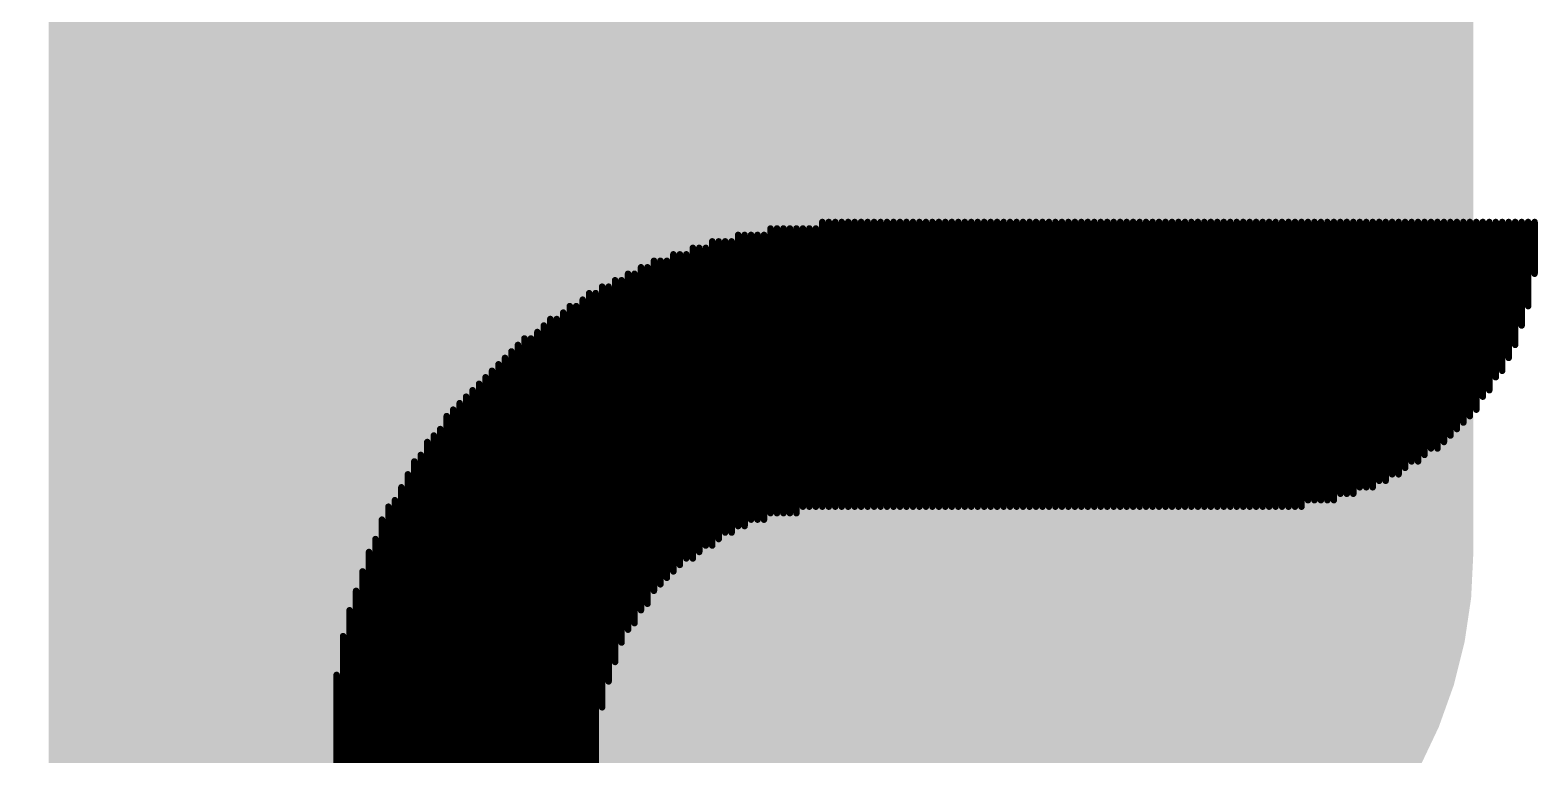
# Model space of a CAD drawing. Header units: inches. Extents: x -0.01 to 1.53, y 0 to 1.97.
# Drawn here: x 0.9918 to 1.05, y 0.7822 to 0.8102 of the extents above; entities that cross this region are included whole.
import ezdxf

# ---------------------------------------------------------------- set-up
doc = ezdxf.new("R2010")
doc.units = ezdxf.units.IN
doc.header["$MEASUREMENT"] = 0
for name, color, linetype in [('Bottom Layer', 5, 'Continuous'), ('Top Layer', 1, 'Continuous'), ('Top Overlay', 2, 'Continuous')]:
    doc.layers.add(name, color=color, linetype=linetype)

# ---------------------------------------------------------------- blocks, each defined once
blk = doc.blocks.new('________634')
at = {"layer": 'Top Overlay'}
for points in [[(0.603061, 0.098384, 0.00025, 0.00025, 0), (0.608311, 0.098384, 0.00025, 0.00025, 0)], [(0.600311, 0.097884, 0.00025, 0.00025, 0), (0.610811, 0.097884, 0.00025, 0.00025, 0)], [(0.601561, 0.098134, 0.00025, 0.00025, 0), (0.609811, 0.098134, 0.00025, 0.00025, 0)], [(0.598061, 0.097134, 0.00025, 0.00025, 0), (0.613061, 0.097134, 0.00025, 0.00025, 0)], [(0.598811, 0.097384, 0.00025, 0.00025, 0), (0.612311, 0.097384, 0.00025, 0.00025, 0)], [(0.599561, 0.097634, 0.00025, 0.00025, 0), (0.611561, 0.097634, 0.00025, 0.00025, 0)], [(0.597061, 0.096634, 0.00025, 0.00025, 0), (0.614311, 0.096634, 0.00025, 0.00025, 0)], [(0.597561, 0.096884, 0.00025, 0.00025, 0), (0.613561, 0.096884, 0.00025, 0.00025, 0)], [(0.596061, 0.096134, 0.00025, 0.00025, 0), (0.615061, 0.096134, 0.00025, 0.00025, 0)], [(0.596561, 0.096384, 0.00025, 0.00025, 0), (0.614811, 0.096384, 0.00025, 0.00025, 0)], [(0.594811, 0.095384, 0.00025, 0.00025, 0), (0.616561, 0.095384, 0.00025, 0.00025, 0)], [(0.595061, 0.095634, 0.00025, 0.00025, 0), (0.616061, 0.095634, 0.00025, 0.00025, 0)], [(0.595561, 0.095884, 0.00025, 0.00025, 0), (0.615561, 0.095884, 0.00025, 0.00025, 0)], [(0.594061, 0.094884, 0.00025, 0.00025, 0), (0.617311, 0.094884, 0.00025, 0.00025, 0)], [(0.594311, 0.095134, 0.00025, 0.00025, 0), (0.616811, 0.095134, 0.00025, 0.00025, 0)], [(0.593311, 0.094384, 0.00025, 0.00025, 0), (0.617811, 0.094384, 0.00025, 0.00025, 0)], [(0.593561, 0.094634, 0.00025, 0.00025, 0), (0.617561, 0.094634, 0.00025, 0.00025, 0)], [(0.592311, 0.093634, 0.00025, 0.00025, 0), (0.618811, 0.093634, 0.00025, 0.00025, 0)], [(0.592811, 0.093884, 0.00025, 0.00025, 0), (0.618561, 0.093884, 0.00025, 0.00025, 0)], [(0.593061, 0.094134, 0.00025, 0.00025, 0), (0.618311, 0.094134, 0.00025, 0.00025, 0)], [(0.591811, 0.093134, 0.00025, 0.00025, 0), (0.619311, 0.093134, 0.00025, 0.00025, 0)], [(0.592061, 0.093384, 0.00025, 0.00025, 0), (0.619061, 0.093384, 0.00025, 0.00025, 0)], [(0.591311, 0.092634, 0.00025, 0.00025, 0), (0.619811, 0.092634, 0.00025, 0.00025, 0)], [(0.591561, 0.092884, 0.00025, 0.00025, 0), (0.619561, 0.092884, 0.00025, 0.00025, 0)], [(0.561311, 0.091884, 0.00025, 0.00025, 0), (0.620561, 0.091884, 0.00025, 0.00025, 0)], [(0.561561, 0.092134, 0.00025, 0.00025, 0), (0.620311, 0.092134, 0.00025, 0.00025, 0)], [(0.591061, 0.092384, 0.00025, 0.00025, 0), (0.620061, 0.092384, 0.00025, 0.00025, 0)], [(0.560811, 0.091384, 0.00025, 0.00025, 0), (0.621061, 0.091384, 0.00025, 0.00025, 0)], [(0.561061, 0.091634, 0.00025, 0.00025, 0), (0.620811, 0.091634, 0.00025, 0.00025, 0)], [(0.560311, 0.090884, 0.00025, 0.00025, 0), (0.621311, 0.090884, 0.00025, 0.00025, 0)], [(0.560561, 0.091134, 0.00025, 0.00025, 0), (0.621311, 0.091134, 0.00025, 0.00025, 0)], [(0.559811, 0.090134, 0.00025, 0.00025, 0), (0.622061, 0.090134, 0.00025, 0.00025, 0)], [(0.560061, 0.090384, 0.00025, 0.00025, 0), (0.621811, 0.090384, 0.00025, 0.00025, 0)], [(0.560311, 0.090634, 0.00025, 0.00025, 0), (0.621561, 0.090634, 0.00025, 0.00025, 0)], [(0.559561, 0.089884, 0.00025, 0.00025, 0), (0.622061, 0.089884, 0.00025, 0.00025, 0)], [(0.559561, 0.089634, 0.00025, 0.00025, 0), (0.622311, 0.089634, 0.00025, 0.00025, 0)], [(0.559061, 0.089134, 0.00025, 0.00025, 0), (0.622561, 0.089134, 0.00025, 0.00025, 0)], [(0.559311, 0.089384, 0.00025, 0.00025, 0), (0.622561, 0.089384, 0.00025, 0.00025, 0)], [(0.558811, 0.088634, 0.00025, 0.00025, 0), (0.623061, 0.088634, 0.00025, 0.00025, 0)], [(0.558811, 0.088384, 0.00025, 0.00025, 0), (0.623061, 0.088384, 0.00025, 0.00025, 0)], [(0.559061, 0.088884, 0.00025, 0.00025, 0), (0.622811, 0.088884, 0.00025, 0.00025, 0)], [(0.607061, 0.088134, 0.00025, 0.00025, 0), (0.623311, 0.088134, 0.00025, 0.00025, 0)], [(0.608061, 0.087884, 0.00025, 0.00025, 0), (0.623311, 0.087884, 0.00025, 0.00025, 0)], [(0.608811, 0.087634, 0.00025, 0.00025, 0), (0.623561, 0.087634, 0.00025, 0.00025, 0)], [(0.609561, 0.087384, 0.00025, 0.00025, 0), (0.623561, 0.087384, 0.00025, 0.00025, 0)], [(0.610061, 0.087134, 0.00025, 0.00025, 0), (0.623811, 0.087134, 0.00025, 0.00025, 0)], [(0.610311, 0.086884, 0.00025, 0.00025, 0), (0.623811, 0.086884, 0.00025, 0.00025, 0)], [(0.610811, 0.086634, 0.00025, 0.00025, 0), (0.624061, 0.086634, 0.00025, 0.00025, 0)], [(0.611061, 0.086384, 0.00025, 0.00025, 0), (0.624061, 0.086384, 0.00025, 0.00025, 0)], [(0.611561, 0.086134, 0.00025, 0.00025, 0), (0.624311, 0.086134, 0.00025, 0.00025, 0)], [(0.611811, 0.085884, 0.00025, 0.00025, 0), (0.624311, 0.085884, 0.00025, 0.00025, 0)], [(0.612061, 0.085634, 0.00025, 0.00025, 0), (0.624311, 0.085634, 0.00025, 0.00025, 0)], [(0.612311, 0.085384, 0.00025, 0.00025, 0), (0.624561, 0.085384, 0.00025, 0.00025, 0)], [(0.612561, 0.085134, 0.00025, 0.00025, 0), (0.624561, 0.085134, 0.00025, 0.00025, 0)], [(0.612811, 0.084884, 0.00025, 0.00025, 0), (0.624561, 0.084884, 0.00025, 0.00025, 0)], [(0.612811, 0.084634, 0.00025, 0.00025, 0), (0.624811, 0.084634, 0.00025, 0.00025, 0)], [(0.613061, 0.084384, 0.00025, 0.00025, 0), (0.624811, 0.084384, 0.00025, 0.00025, 0)], [(0.613311, 0.084134, 0.00025, 0.00025, 0), (0.624811, 0.084134, 0.00025, 0.00025, 0)], [(0.613311, 0.083884, 0.00025, 0.00025, 0), (0.625061, 0.083884, 0.00025, 0.00025, 0)], [(0.613561, 0.083634, 0.00025, 0.00025, 0), (0.625061, 0.083634, 0.00025, 0.00025, 0)], [(0.613811, 0.083384, 0.00025, 0.00025, 0), (0.625061, 0.083384, 0.00025, 0.00025, 0)], [(0.613811, 0.083134, 0.00025, 0.00025, 0), (0.625061, 0.083134, 0.00025, 0.00025, 0)], [(0.614061, 0.082884, 0.00025, 0.00025, 0), (0.625311, 0.082884, 0.00025, 0.00025, 0)], [(0.614061, 0.082634, 0.00025, 0.00025, 0), (0.625311, 0.082634, 0.00025, 0.00025, 0)], [(0.614311, 0.082384, 0.00025, 0.00025, 0), (0.625311, 0.082384, 0.00025, 0.00025, 0)], [(0.614311, 0.082134, 0.00025, 0.00025, 0), (0.625311, 0.082134, 0.00025, 0.00025, 0)], [(0.614311, 0.081884, 0.00025, 0.00025, 0), (0.625311, 0.081884, 0.00025, 0.00025, 0)], [(0.614561, 0.081634, 0.00025, 0.00025, 0), (0.625561, 0.081634, 0.00025, 0.00025, 0)], [(0.614561, 0.081384, 0.00025, 0.00025, 0), (0.625561, 0.081384, 0.00025, 0.00025, 0)], [(0.614561, 0.081134, 0.00025, 0.00025, 0), (0.625561, 0.081134, 0.00025, 0.00025, 0)], [(0.614561, 0.080884, 0.00025, 0.00025, 0), (0.625561, 0.080884, 0.00025, 0.00025, 0)], [(0.614561, 0.080634, 0.00025, 0.00025, 0), (0.625561, 0.080634, 0.00025, 0.00025, 0)], [(0.614811, 0.080384, 0.00025, 0.00025, 0), (0.625561, 0.080384, 0.00025, 0.00025, 0)], [(0.614811, 0.080134, 0.00025, 0.00025, 0), (0.625561, 0.080134, 0.00025, 0.00025, 0)], [(0.614811, 0.079884, 0.00025, 0.00025, 0), (0.625561, 0.079884, 0.00025, 0.00025, 0)], [(0.614811, 0.079634, 0.00025, 0.00025, 0), (0.625811, 0.079634, 0.00025, 0.00025, 0)], [(0.614811, 0.079384, 0.00025, 0.00025, 0), (0.625811, 0.079384, 0.00025, 0.00025, 0)], [(0.614811, 0.079134, 0.00025, 0.00025, 0), (0.625811, 0.079134, 0.00025, 0.00025, 0)], [(0.614811, 0.078884, 0.00025, 0.00025, 0), (0.625811, 0.078884, 0.00025, 0.00025, 0)], [(0.614811, 0.078634, 0.00025, 0.00025, 0), (0.625811, 0.078634, 0.00025, 0.00025, 0)], [(0.614811, 0.078384, 0.00025, 0.00025, 0), (0.625811, 0.078384, 0.00025, 0.00025, 0)], [(0.614811, 0.078134, 0.00025, 0.00025, 0), (0.625811, 0.078134, 0.00025, 0.00025, 0)], [(0.614811, 0.077884, 0.00025, 0.00025, 0), (0.625811, 0.077884, 0.00025, 0.00025, 0)], [(0.614811, 0.077634, 0.00025, 0.00025, 0), (0.625811, 0.077634, 0.00025, 0.00025, 0)], [(0.614811, 0.077384, 0.00025, 0.00025, 0), (0.625811, 0.077384, 0.00025, 0.00025, 0)], [(0.614811, 0.077134, 0.00025, 0.00025, 0), (0.625811, 0.077134, 0.00025, 0.00025, 0)], [(0.614811, 0.076884, 0.00025, 0.00025, 0), (0.625811, 0.076884, 0.00025, 0.00025, 0)], [(0.614811, 0.076634, 0.00025, 0.00025, 0), (0.625811, 0.076634, 0.00025, 0.00025, 0)], [(0.614811, 0.076384, 0.00025, 0.00025, 0), (0.625811, 0.076384, 0.00025, 0.00025, 0)], [(0.614811, 0.076134, 0.00025, 0.00025, 0), (0.625811, 0.076134, 0.00025, 0.00025, 0)], [(0.614811, 0.075884, 0.00025, 0.00025, 0), (0.625811, 0.075884, 0.00025, 0.00025, 0)], [(0.614811, 0.075634, 0.00025, 0.00025, 0), (0.625811, 0.075634, 0.00025, 0.00025, 0)], [(0.614811, 0.075384, 0.00025, 0.00025, 0), (0.625811, 0.075384, 0.00025, 0.00025, 0)], [(0.614811, 0.075134, 0.00025, 0.00025, 0), (0.625811, 0.075134, 0.00025, 0.00025, 0)], [(0.614811, 0.074884, 0.00025, 0.00025, 0), (0.625811, 0.074884, 0.00025, 0.00025, 0)], [(0.614811, 0.074634, 0.00025, 0.00025, 0), (0.625811, 0.074634, 0.00025, 0.00025, 0)], [(0.614811, 0.074384, 0.00025, 0.00025, 0), (0.625811, 0.074384, 0.00025, 0.00025, 0)], [(0.614811, 0.074134, 0.00025, 0.00025, 0), (0.625811, 0.074134, 0.00025, 0.00025, 0)], [(0.614811, 0.073884, 0.00025, 0.00025, 0), (0.625811, 0.073884, 0.00025, 0.00025, 0)], [(0.614811, 0.073634, 0.00025, 0.00025, 0), (0.625811, 0.073634, 0.00025, 0.00025, 0)], [(0.614811, 0.073384, 0.00025, 0.00025, 0), (0.625811, 0.073384, 0.00025, 0.00025, 0)], [(0.614811, 0.073134, 0.00025, 0.00025, 0), (0.625811, 0.073134, 0.00025, 0.00025, 0)], [(0.614811, 0.072884, 0.00025, 0.00025, 0), (0.625811, 0.072884, 0.00025, 0.00025, 0)], [(0.614811, 0.072634, 0.00025, 0.00025, 0), (0.625811, 0.072634, 0.00025, 0.00025, 0)], [(0.614811, 0.072384, 0.00025, 0.00025, 0), (0.625811, 0.072384, 0.00025, 0.00025, 0)], [(0.614811, 0.072134, 0.00025, 0.00025, 0), (0.625811, 0.072134, 0.00025, 0.00025, 0)], [(0.614811, 0.071884, 0.00025, 0.00025, 0), (0.625811, 0.071884, 0.00025, 0.00025, 0)], [(0.614811, 0.071634, 0.00025, 0.00025, 0), (0.625811, 0.071634, 0.00025, 0.00025, 0)], [(0.614811, 0.071384, 0.00025, 0.00025, 0), (0.625811, 0.071384, 0.00025, 0.00025, 0)], [(0.614811, 0.071134, 0.00025, 0.00025, 0), (0.625811, 0.071134, 0.00025, 0.00025, 0)], [(0.614811, 0.070884, 0.00025, 0.00025, 0), (0.625811, 0.070884, 0.00025, 0.00025, 0)], [(0.614811, 0.070634, 0.00025, 0.00025, 0), (0.625811, 0.070634, 0.00025, 0.00025, 0)], [(0.614811, 0.070384, 0.00025, 0.00025, 0), (0.625811, 0.070384, 0.00025, 0.00025, 0)], [(0.614811, 0.070134, 0.00025, 0.00025, 0), (0.625811, 0.070134, 0.00025, 0.00025, 0)], [(0.614811, 0.069884, 0.00025, 0.00025, 0), (0.625811, 0.069884, 0.00025, 0.00025, 0)], [(0.614811, 0.069634, 0.00025, 0.00025, 0), (0.625811, 0.069634, 0.00025, 0.00025, 0)], [(0.614811, 0.069384, 0.00025, 0.00025, 0), (0.625811, 0.069384, 0.00025, 0.00025, 0)], [(0.614811, 0.069134, 0.00025, 0.00025, 0), (0.625811, 0.069134, 0.00025, 0.00025, 0)], [(0.614811, 0.068884, 0.00025, 0.00025, 0), (0.625811, 0.068884, 0.00025, 0.00025, 0)], [(0.614811, 0.068634, 0.00025, 0.00025, 0), (0.625811, 0.068634, 0.00025, 0.00025, 0)], [(0.614811, 0.068384, 0.00025, 0.00025, 0), (0.625811, 0.068384, 0.00025, 0.00025, 0)], [(0.614811, 0.068134, 0.00025, 0.00025, 0), (0.625811, 0.068134, 0.00025, 0.00025, 0)], [(0.614811, 0.067884, 0.00025, 0.00025, 0), (0.625811, 0.067884, 0.00025, 0.00025, 0)], [(0.614811, 0.067634, 0.00025, 0.00025, 0), (0.625811, 0.067634, 0.00025, 0.00025, 0)], [(0.614811, 0.067384, 0.00025, 0.00025, 0), (0.625811, 0.067384, 0.00025, 0.00025, 0)], [(0.614811, 0.067134, 0.00025, 0.00025, 0), (0.625811, 0.067134, 0.00025, 0.00025, 0)], [(0.614811, 0.066884, 0.00025, 0.00025, 0), (0.625811, 0.066884, 0.00025, 0.00025, 0)], [(0.614811, 0.066634, 0.00025, 0.00025, 0), (0.625811, 0.066634, 0.00025, 0.00025, 0)], [(0.614811, 0.066384, 0.00025, 0.00025, 0), (0.625811, 0.066384, 0.00025, 0.00025, 0)], [(0.614811, 0.066134, 0.00025, 0.00025, 0), (0.625811, 0.066134, 0.00025, 0.00025, 0)], [(0.614811, 0.065884, 0.00025, 0.00025, 0), (0.625811, 0.065884, 0.00025, 0.00025, 0)], [(0.614811, 0.065634, 0.00025, 0.00025, 0), (0.625811, 0.065634, 0.00025, 0.00025, 0)], [(0.614811, 0.065384, 0.00025, 0.00025, 0), (0.625811, 0.065384, 0.00025, 0.00025, 0)], [(0.614811, 0.065134, 0.00025, 0.00025, 0), (0.625811, 0.065134, 0.00025, 0.00025, 0)], [(0.614811, 0.064884, 0.00025, 0.00025, 0), (0.625811, 0.064884, 0.00025, 0.00025, 0)], [(0.614811, 0.064634, 0.00025, 0.00025, 0), (0.625811, 0.064634, 0.00025, 0.00025, 0)], [(0.614811, 0.064384, 0.00025, 0.00025, 0), (0.625811, 0.064384, 0.00025, 0.00025, 0)], [(0.614811, 0.064134, 0.00025, 0.00025, 0), (0.625811, 0.064134, 0.00025, 0.00025, 0)], [(0.614811, 0.063884, 0.00025, 0.00025, 0), (0.625811, 0.063884, 0.00025, 0.00025, 0)], [(0.614811, 0.063634, 0.00025, 0.00025, 0), (0.625811, 0.063634, 0.00025, 0.00025, 0)], [(0.614811, 0.063384, 0.00025, 0.00025, 0), (0.625811, 0.063384, 0.00025, 0.00025, 0)], [(0.614811, 0.063134, 0.00025, 0.00025, 0), (0.625811, 0.063134, 0.00025, 0.00025, 0)], [(0.614811, 0.062884, 0.00025, 0.00025, 0), (0.625811, 0.062884, 0.00025, 0.00025, 0)], [(0.614811, 0.062634, 0.00025, 0.00025, 0), (0.625811, 0.062634, 0.00025, 0.00025, 0)], [(0.614811, 0.062384, 0.00025, 0.00025, 0), (0.625811, 0.062384, 0.00025, 0.00025, 0)], [(0.614811, 0.062134, 0.00025, 0.00025, 0), (0.625811, 0.062134, 0.00025, 0.00025, 0)], [(0.614811, 0.061884, 0.00025, 0.00025, 0), (0.625811, 0.061884, 0.00025, 0.00025, 0)], [(0.614811, 0.061634, 0.00025, 0.00025, 0), (0.625811, 0.061634, 0.00025, 0.00025, 0)], [(0.614811, 0.061384, 0.00025, 0.00025, 0), (0.625811, 0.061384, 0.00025, 0.00025, 0)], [(0.614811, 0.061134, 0.00025, 0.00025, 0), (0.625811, 0.061134, 0.00025, 0.00025, 0)], [(0.615061, 0.060884, 0.00025, 0.00025, 0), (0.625811, 0.060884, 0.00025, 0.00025, 0)], [(0.615061, 0.060634, 0.00025, 0.00025, 0), (0.625811, 0.060634, 0.00025, 0.00025, 0)], [(0.615061, 0.060384, 0.00025, 0.00025, 0), (0.625811, 0.060384, 0.00025, 0.00025, 0)], [(0.615061, 0.060134, 0.00025, 0.00025, 0), (0.625811, 0.060134, 0.00025, 0.00025, 0)], [(0.615061, 0.059884, 0.00025, 0.00025, 0), (0.625811, 0.059884, 0.00025, 0.00025, 0)], [(0.615311, 0.059634, 0.00025, 0.00025, 0), (0.625811, 0.059634, 0.00025, 0.00025, 0)], [(0.615311, 0.059384, 0.00025, 0.00025, 0), (0.625811, 0.059384, 0.00025, 0.00025, 0)], [(0.615311, 0.059134, 0.00025, 0.00025, 0), (0.625811, 0.059134, 0.00025, 0.00025, 0)], [(0.615561, 0.058884, 0.00025, 0.00025, 0), (0.625811, 0.058884, 0.00025, 0.00025, 0)], [(0.615561, 0.058634, 0.00025, 0.00025, 0), (0.625811, 0.058634, 0.00025, 0.00025, 0)], [(0.615561, 0.058384, 0.00025, 0.00025, 0), (0.625811, 0.058384, 0.00025, 0.00025, 0)], [(0.615811, 0.058134, 0.00025, 0.00025, 0), (0.625811, 0.058134, 0.00025, 0.00025, 0)], [(0.615811, 0.057884, 0.00025, 0.00025, 0), (0.625811, 0.057884, 0.00025, 0.00025, 0)], [(0.616061, 0.057634, 0.00025, 0.00025, 0), (0.625811, 0.057634, 0.00025, 0.00025, 0)], [(0.616061, 0.057384, 0.00025, 0.00025, 0), (0.625811, 0.057384, 0.00025, 0.00025, 0)], [(0.616311, 0.057134, 0.00025, 0.00025, 0), (0.625811, 0.057134, 0.00025, 0.00025, 0)], [(0.616561, 0.056884, 0.00025, 0.00025, 0), (0.625811, 0.056884, 0.00025, 0.00025, 0)], [(0.616561, 0.056634, 0.00025, 0.00025, 0), (0.625811, 0.056634, 0.00025, 0.00025, 0)], [(0.616811, 0.056384, 0.00025, 0.00025, 0), (0.625811, 0.056384, 0.00025, 0.00025, 0)], [(0.617061, 0.056134, 0.00025, 0.00025, 0), (0.625811, 0.056134, 0.00025, 0.00025, 0)], [(0.617061, 0.055884, 0.00025, 0.00025, 0), (0.625811, 0.055884, 0.00025, 0.00025, 0)], [(0.617311, 0.055634, 0.00025, 0.00025, 0), (0.625811, 0.055634, 0.00025, 0.00025, 0)], [(0.617561, 0.055384, 0.00025, 0.00025, 0), (0.625811, 0.055384, 0.00025, 0.00025, 0)], [(0.617811, 0.055134, 0.00025, 0.00025, 0), (0.625811, 0.055134, 0.00025, 0.00025, 0)], [(0.618061, 0.054884, 0.00025, 0.00025, 0), (0.625811, 0.054884, 0.00025, 0.00025, 0)], [(0.618311, 0.054634, 0.00025, 0.00025, 0), (0.625811, 0.054634, 0.00025, 0.00025, 0)], [(0.618561, 0.054384, 0.00025, 0.00025, 0), (0.625811, 0.054384, 0.00025, 0.00025, 0)], [(0.619061, 0.054134, 0.00025, 0.00025, 0), (0.625811, 0.054134, 0.00025, 0.00025, 0)], [(0.619311, 0.053884, 0.00025, 0.00025, 0), (0.625811, 0.053884, 0.00025, 0.00025, 0)], [(0.619811, 0.053634, 0.00025, 0.00025, 0), (0.625811, 0.053634, 0.00025, 0.00025, 0)], [(0.620061, 0.053384, 0.00025, 0.00025, 0), (0.625811, 0.053384, 0.00025, 0.00025, 0)], [(0.620561, 0.053134, 0.00025, 0.00025, 0), (0.625811, 0.053134, 0.00025, 0.00025, 0)], [(0.621061, 0.052884, 0.00025, 0.00025, 0), (0.625811, 0.052884, 0.00025, 0.00025, 0)], [(0.621811, 0.052634, 0.00025, 0.00025, 0), (0.625811, 0.052634, 0.00025, 0.00025, 0)], [(0.622561, 0.052384, 0.00025, 0.00025, 0), (0.625811, 0.052384, 0.00025, 0.00025, 0)], [(0.623811, 0.052134, 0.00025, 0.00025, 0), (0.625811, 0.052134, 0.00025, 0.00025, 0)]]:
    blk.add_lwpolyline(points, format="xyseb", dxfattribs=at)
for points in [[(0.608248, 0.098384, 0.000125, 0.000125, 1), (0.608374, 0.098384, 0.000125, 0.000125, 1)], [(0.609749, 0.098134, 0.000125, 0.000125, 1), (0.609873, 0.098134, 0.000125, 0.000125, 1)], [(0.610749, 0.097884, 0.000125, 0.000125, 1), (0.610873, 0.097884, 0.000125, 0.000125, 1)], [(0.611498, 0.097634, 0.000125, 0.000125, 1), (0.611623, 0.097634, 0.000125, 0.000125, 1)], [(0.612248, 0.097384, 0.000125, 0.000125, 1), (0.612374, 0.097384, 0.000125, 0.000125, 1)], [(0.612999, 0.097134, 0.000125, 0.000125, 1), (0.613124, 0.097134, 0.000125, 0.000125, 1)], [(0.613498, 0.096884, 0.000125, 0.000125, 1), (0.613623, 0.096884, 0.000125, 0.000125, 1)], [(0.614248, 0.096634, 0.000125, 0.000125, 1), (0.614374, 0.096634, 0.000125, 0.000125, 1)], [(0.614749, 0.096384, 0.000125, 0.000125, 1), (0.614873, 0.096384, 0.000125, 0.000125, 1)], [(0.614999, 0.096134, 0.000125, 0.000125, 1), (0.615124, 0.096134, 0.000125, 0.000125, 1)], [(0.615498, 0.095884, 0.000125, 0.000125, 1), (0.615623, 0.095884, 0.000125, 0.000125, 1)], [(0.615999, 0.095634, 0.000125, 0.000125, 1), (0.616124, 0.095634, 0.000125, 0.000125, 1)], [(0.616498, 0.095384, 0.000125, 0.000125, 1), (0.616623, 0.095384, 0.000125, 0.000125, 1)], [(0.616749, 0.095134, 0.000125, 0.000125, 1), (0.616873, 0.095134, 0.000125, 0.000125, 1)], [(0.617248, 0.094884, 0.000125, 0.000125, 1), (0.617374, 0.094884, 0.000125, 0.000125, 1)], [(0.617498, 0.094634, 0.000125, 0.000125, 1), (0.617623, 0.094634, 0.000125, 0.000125, 1)], [(0.617749, 0.094384, 0.000125, 0.000125, 1), (0.617873, 0.094384, 0.000125, 0.000125, 1)], [(0.618248, 0.094134, 0.000125, 0.000125, 1), (0.618374, 0.094134, 0.000125, 0.000125, 1)], [(0.618498, 0.093884, 0.000125, 0.000125, 1), (0.618623, 0.093884, 0.000125, 0.000125, 1)], [(0.618749, 0.093634, 0.000125, 0.000125, 1), (0.618873, 0.093634, 0.000125, 0.000125, 1)], [(0.618999, 0.093384, 0.000125, 0.000125, 1), (0.619124, 0.093384, 0.000125, 0.000125, 1)], [(0.619248, 0.093134, 0.000125, 0.000125, 1), (0.619374, 0.093134, 0.000125, 0.000125, 1)], [(0.619498, 0.092884, 0.000125, 0.000125, 1), (0.619623, 0.092884, 0.000125, 0.000125, 1)], [(0.619749, 0.092634, 0.000125, 0.000125, 1), (0.619873, 0.092634, 0.000125, 0.000125, 1)], [(0.619999, 0.092384, 0.000125, 0.000125, 1), (0.620124, 0.092384, 0.000125, 0.000125, 1)], [(0.620248, 0.092134, 0.000125, 0.000125, 1), (0.620374, 0.092134, 0.000125, 0.000125, 1)], [(0.620498, 0.091884, 0.000125, 0.000125, 1), (0.620623, 0.091884, 0.000125, 0.000125, 1)], [(0.620749, 0.091634, 0.000125, 0.000125, 1), (0.620873, 0.091634, 0.000125, 0.000125, 1)], [(0.620999, 0.091384, 0.000125, 0.000125, 1), (0.621124, 0.091384, 0.000125, 0.000125, 1)], [(0.621248, 0.091134, 0.000125, 0.000125, 1), (0.621374, 0.091134, 0.000125, 0.000125, 1)], [(0.621248, 0.090884, 0.000125, 0.000125, 1), (0.621374, 0.090884, 0.000125, 0.000125, 1)], [(0.621498, 0.090634, 0.000125, 0.000125, 1), (0.621623, 0.090634, 0.000125, 0.000125, 1)], [(0.621749, 0.090384, 0.000125, 0.000125, 1), (0.621873, 0.090384, 0.000125, 0.000125, 1)], [(0.621999, 0.090134, 0.000125, 0.000125, 1), (0.622124, 0.090134, 0.000125, 0.000125, 1)], [(0.621999, 0.089884, 0.000125, 0.000125, 1), (0.622124, 0.089884, 0.000125, 0.000125, 1)], [(0.622248, 0.089634, 0.000125, 0.000125, 1), (0.622374, 0.089634, 0.000125, 0.000125, 1)], [(0.622498, 0.089384, 0.000125, 0.000125, 1), (0.622623, 0.089384, 0.000125, 0.000125, 1)], [(0.622498, 0.089134, 0.000125, 0.000125, 1), (0.622623, 0.089134, 0.000125, 0.000125, 1)], [(0.622749, 0.088884, 0.000125, 0.000125, 1), (0.622873, 0.088884, 0.000125, 0.000125, 1)], [(0.622999, 0.088634, 0.000125, 0.000125, 1), (0.623124, 0.088634, 0.000125, 0.000125, 1)], [(0.622999, 0.088384, 0.000125, 0.000125, 1), (0.623124, 0.088384, 0.000125, 0.000125, 1)], [(0.606998, 0.088134, 0.000125, 0.000125, 1), (0.607124, 0.088134, 0.000125, 0.000125, 1)], [(0.607998, 0.087884, 0.000125, 0.000125, 1), (0.608124, 0.087884, 0.000125, 0.000125, 1)], [(0.623248, 0.088134, 0.000125, 0.000125, 1), (0.623374, 0.088134, 0.000125, 0.000125, 1)], [(0.623248, 0.087884, 0.000125, 0.000125, 1), (0.623374, 0.087884, 0.000125, 0.000125, 1)], [(0.608749, 0.087634, 0.000125, 0.000125, 1), (0.608873, 0.087634, 0.000125, 0.000125, 1)], [(0.609499, 0.087384, 0.000125, 0.000125, 1), (0.609623, 0.087384, 0.000125, 0.000125, 1)], [(0.623498, 0.087634, 0.000125, 0.000125, 1), (0.623623, 0.087634, 0.000125, 0.000125, 1)], [(0.623498, 0.087384, 0.000125, 0.000125, 1), (0.623623, 0.087384, 0.000125, 0.000125, 1)], [(0.609998, 0.087134, 0.000125, 0.000125, 1), (0.610124, 0.087134, 0.000125, 0.000125, 1)], [(0.610248, 0.086884, 0.000125, 0.000125, 1), (0.610374, 0.086884, 0.000125, 0.000125, 1)], [(0.610749, 0.086634, 0.000125, 0.000125, 1), (0.610873, 0.086634, 0.000125, 0.000125, 1)], [(0.623749, 0.087134, 0.000125, 0.000125, 1), (0.623873, 0.087134, 0.000125, 0.000125, 1)], [(0.623749, 0.086884, 0.000125, 0.000125, 1), (0.623873, 0.086884, 0.000125, 0.000125, 1)], [(0.623999, 0.086634, 0.000125, 0.000125, 1), (0.624124, 0.086634, 0.000125, 0.000125, 1)], [(0.610998, 0.086384, 0.000125, 0.000125, 1), (0.611124, 0.086384, 0.000125, 0.000125, 1)], [(0.611498, 0.086134, 0.000125, 0.000125, 1), (0.611623, 0.086134, 0.000125, 0.000125, 1)], [(0.623999, 0.086384, 0.000125, 0.000125, 1), (0.624124, 0.086384, 0.000125, 0.000125, 1)], [(0.624248, 0.086134, 0.000125, 0.000125, 1), (0.624374, 0.086134, 0.000125, 0.000125, 1)], [(0.611749, 0.085884, 0.000125, 0.000125, 1), (0.611873, 0.085884, 0.000125, 0.000125, 1)], [(0.611999, 0.085634, 0.000125, 0.000125, 1), (0.612124, 0.085634, 0.000125, 0.000125, 1)], [(0.624248, 0.085884, 0.000125, 0.000125, 1), (0.624374, 0.085884, 0.000125, 0.000125, 1)], [(0.624248, 0.085634, 0.000125, 0.000125, 1), (0.624374, 0.085634, 0.000125, 0.000125, 1)], [(0.612248, 0.085384, 0.000125, 0.000125, 1), (0.612374, 0.085384, 0.000125, 0.000125, 1)], [(0.612498, 0.085134, 0.000125, 0.000125, 1), (0.612623, 0.085134, 0.000125, 0.000125, 1)], [(0.612749, 0.084884, 0.000125, 0.000125, 1), (0.612873, 0.084884, 0.000125, 0.000125, 1)], [(0.624498, 0.085384, 0.000125, 0.000125, 1), (0.624623, 0.085384, 0.000125, 0.000125, 1)], [(0.624498, 0.085134, 0.000125, 0.000125, 1), (0.624623, 0.085134, 0.000125, 0.000125, 1)], [(0.624498, 0.084884, 0.000125, 0.000125, 1), (0.624623, 0.084884, 0.000125, 0.000125, 1)], [(0.612749, 0.084634, 0.000125, 0.000125, 1), (0.612873, 0.084634, 0.000125, 0.000125, 1)], [(0.612999, 0.084384, 0.000125, 0.000125, 1), (0.613124, 0.084384, 0.000125, 0.000125, 1)], [(0.624749, 0.084634, 0.000125, 0.000125, 1), (0.624873, 0.084634, 0.000125, 0.000125, 1)], [(0.624749, 0.084384, 0.000125, 0.000125, 1), (0.624873, 0.084384, 0.000125, 0.000125, 1)], [(0.613248, 0.084134, 0.000125, 0.000125, 1), (0.613374, 0.084134, 0.000125, 0.000125, 1)], [(0.613248, 0.083884, 0.000125, 0.000125, 1), (0.613374, 0.083884, 0.000125, 0.000125, 1)], [(0.624749, 0.084134, 0.000125, 0.000125, 1), (0.624873, 0.084134, 0.000125, 0.000125, 1)], [(0.624999, 0.083884, 0.000125, 0.000125, 1), (0.625124, 0.083884, 0.000125, 0.000125, 1)], [(0.613498, 0.083634, 0.000125, 0.000125, 1), (0.613623, 0.083634, 0.000125, 0.000125, 1)], [(0.613749, 0.083384, 0.000125, 0.000125, 1), (0.613873, 0.083384, 0.000125, 0.000125, 1)], [(0.613749, 0.083134, 0.000125, 0.000125, 1), (0.613873, 0.083134, 0.000125, 0.000125, 1)], [(0.624999, 0.083634, 0.000125, 0.000125, 1), (0.625124, 0.083634, 0.000125, 0.000125, 1)], [(0.624999, 0.083384, 0.000125, 0.000125, 1), (0.625124, 0.083384, 0.000125, 0.000125, 1)], [(0.624999, 0.083134, 0.000125, 0.000125, 1), (0.625124, 0.083134, 0.000125, 0.000125, 1)], [(0.613999, 0.082884, 0.000125, 0.000125, 1), (0.614124, 0.082884, 0.000125, 0.000125, 1)], [(0.613999, 0.082634, 0.000125, 0.000125, 1), (0.614124, 0.082634, 0.000125, 0.000125, 1)], [(0.625248, 0.082884, 0.000125, 0.000125, 1), (0.625374, 0.082884, 0.000125, 0.000125, 1)], [(0.625248, 0.082634, 0.000125, 0.000125, 1), (0.625374, 0.082634, 0.000125, 0.000125, 1)], [(0.614248, 0.082384, 0.000125, 0.000125, 1), (0.614374, 0.082384, 0.000125, 0.000125, 1)], [(0.614248, 0.082134, 0.000125, 0.000125, 1), (0.614374, 0.082134, 0.000125, 0.000125, 1)], [(0.625248, 0.082384, 0.000125, 0.000125, 1), (0.625374, 0.082384, 0.000125, 0.000125, 1)], [(0.625248, 0.082134, 0.000125, 0.000125, 1), (0.625374, 0.082134, 0.000125, 0.000125, 1)], [(0.614248, 0.081884, 0.000125, 0.000125, 1), (0.614374, 0.081884, 0.000125, 0.000125, 1)], [(0.614498, 0.081634, 0.000125, 0.000125, 1), (0.614623, 0.081634, 0.000125, 0.000125, 1)], [(0.614498, 0.081384, 0.000125, 0.000125, 1), (0.614623, 0.081384, 0.000125, 0.000125, 1)], [(0.625248, 0.081884, 0.000125, 0.000125, 1), (0.625374, 0.081884, 0.000125, 0.000125, 1)], [(0.625498, 0.081634, 0.000125, 0.000125, 1), (0.625623, 0.081634, 0.000125, 0.000125, 1)], [(0.625498, 0.081384, 0.000125, 0.000125, 1), (0.625623, 0.081384, 0.000125, 0.000125, 1)], [(0.614498, 0.081134, 0.000125, 0.000125, 1), (0.614623, 0.081134, 0.000125, 0.000125, 1)], [(0.614498, 0.080884, 0.000125, 0.000125, 1), (0.614623, 0.080884, 0.000125, 0.000125, 1)], [(0.625498, 0.081134, 0.000125, 0.000125, 1), (0.625623, 0.081134, 0.000125, 0.000125, 1)], [(0.625498, 0.080884, 0.000125, 0.000125, 1), (0.625623, 0.080884, 0.000125, 0.000125, 1)], [(0.614498, 0.080634, 0.000125, 0.000125, 1), (0.614623, 0.080634, 0.000125, 0.000125, 1)], [(0.614749, 0.080384, 0.000125, 0.000125, 1), (0.614873, 0.080384, 0.000125, 0.000125, 1)], [(0.625498, 0.080634, 0.000125, 0.000125, 1), (0.625623, 0.080634, 0.000125, 0.000125, 1)], [(0.625498, 0.080384, 0.000125, 0.000125, 1), (0.625623, 0.080384, 0.000125, 0.000125, 1)], [(0.614749, 0.080134, 0.000125, 0.000125, 1), (0.614873, 0.080134, 0.000125, 0.000125, 1)], [(0.614749, 0.079884, 0.000125, 0.000125, 1), (0.614873, 0.079884, 0.000125, 0.000125, 1)], [(0.614749, 0.079634, 0.000125, 0.000125, 1), (0.614873, 0.079634, 0.000125, 0.000125, 1)], [(0.625498, 0.080134, 0.000125, 0.000125, 1), (0.625623, 0.080134, 0.000125, 0.000125, 1)], [(0.625498, 0.079884, 0.000125, 0.000125, 1), (0.625623, 0.079884, 0.000125, 0.000125, 1)], [(0.625749, 0.079634, 0.000125, 0.000125, 1), (0.625873, 0.079634, 0.000125, 0.000125, 1)], [(0.614749, 0.079384, 0.000125, 0.000125, 1), (0.614873, 0.079384, 0.000125, 0.000125, 1)], [(0.614749, 0.079134, 0.000125, 0.000125, 1), (0.614873, 0.079134, 0.000125, 0.000125, 1)], [(0.625749, 0.079384, 0.000125, 0.000125, 1), (0.625873, 0.079384, 0.000125, 0.000125, 1)], [(0.625749, 0.079134, 0.000125, 0.000125, 1), (0.625873, 0.079134, 0.000125, 0.000125, 1)], [(0.614749, 0.078884, 0.000125, 0.000125, 1), (0.614873, 0.078884, 0.000125, 0.000125, 1)], [(0.614749, 0.078634, 0.000125, 0.000125, 1), (0.614873, 0.078634, 0.000125, 0.000125, 1)], [(0.625749, 0.078884, 0.000125, 0.000125, 1), (0.625873, 0.078884, 0.000125, 0.000125, 1)], [(0.625749, 0.078634, 0.000125, 0.000125, 1), (0.625873, 0.078634, 0.000125, 0.000125, 1)], [(0.614749, 0.078384, 0.000125, 0.000125, 1), (0.614873, 0.078384, 0.000125, 0.000125, 1)], [(0.614749, 0.078134, 0.000125, 0.000125, 1), (0.614873, 0.078134, 0.000125, 0.000125, 1)], [(0.614749, 0.077884, 0.000125, 0.000125, 1), (0.614873, 0.077884, 0.000125, 0.000125, 1)], [(0.625749, 0.078384, 0.000125, 0.000125, 1), (0.625873, 0.078384, 0.000125, 0.000125, 1)], [(0.625749, 0.078134, 0.000125, 0.000125, 1), (0.625873, 0.078134, 0.000125, 0.000125, 1)], [(0.625749, 0.077884, 0.000125, 0.000125, 1), (0.625873, 0.077884, 0.000125, 0.000125, 1)], [(0.614749, 0.077634, 0.000125, 0.000125, 1), (0.614873, 0.077634, 0.000125, 0.000125, 1)], [(0.614749, 0.077384, 0.000125, 0.000125, 1), (0.614873, 0.077384, 0.000125, 0.000125, 1)], [(0.625749, 0.077634, 0.000125, 0.000125, 1), (0.625873, 0.077634, 0.000125, 0.000125, 1)], [(0.625749, 0.077384, 0.000125, 0.000125, 1), (0.625873, 0.077384, 0.000125, 0.000125, 1)], [(0.614749, 0.077134, 0.000125, 0.000125, 1), (0.614873, 0.077134, 0.000125, 0.000125, 1)], [(0.614749, 0.076884, 0.000125, 0.000125, 1), (0.614873, 0.076884, 0.000125, 0.000125, 1)], [(0.625749, 0.077134, 0.000125, 0.000125, 1), (0.625873, 0.077134, 0.000125, 0.000125, 1)], [(0.625749, 0.076884, 0.000125, 0.000125, 1), (0.625873, 0.076884, 0.000125, 0.000125, 1)], [(0.614749, 0.076634, 0.000125, 0.000125, 1), (0.614873, 0.076634, 0.000125, 0.000125, 1)], [(0.614749, 0.076384, 0.000125, 0.000125, 1), (0.614873, 0.076384, 0.000125, 0.000125, 1)], [(0.614749, 0.076134, 0.000125, 0.000125, 1), (0.614873, 0.076134, 0.000125, 0.000125, 1)], [(0.625749, 0.076634, 0.000125, 0.000125, 1), (0.625873, 0.076634, 0.000125, 0.000125, 1)], [(0.625749, 0.076384, 0.000125, 0.000125, 1), (0.625873, 0.076384, 0.000125, 0.000125, 1)], [(0.625749, 0.076134, 0.000125, 0.000125, 1), (0.625873, 0.076134, 0.000125, 0.000125, 1)], [(0.614749, 0.075884, 0.000125, 0.000125, 1), (0.614873, 0.075884, 0.000125, 0.000125, 1)], [(0.614749, 0.075634, 0.000125, 0.000125, 1), (0.614873, 0.075634, 0.000125, 0.000125, 1)], [(0.625749, 0.075884, 0.000125, 0.000125, 1), (0.625873, 0.075884, 0.000125, 0.000125, 1)], [(0.625749, 0.075634, 0.000125, 0.000125, 1), (0.625873, 0.075634, 0.000125, 0.000125, 1)], [(0.614749, 0.075384, 0.000125, 0.000125, 1), (0.614873, 0.075384, 0.000125, 0.000125, 1)], [(0.614749, 0.075134, 0.000125, 0.000125, 1), (0.614873, 0.075134, 0.000125, 0.000125, 1)], [(0.625749, 0.075384, 0.000125, 0.000125, 1), (0.625873, 0.075384, 0.000125, 0.000125, 1)], [(0.625749, 0.075134, 0.000125, 0.000125, 1), (0.625873, 0.075134, 0.000125, 0.000125, 1)], [(0.614749, 0.074884, 0.000125, 0.000125, 1), (0.614873, 0.074884, 0.000125, 0.000125, 1)], [(0.614749, 0.074634, 0.000125, 0.000125, 1), (0.614873, 0.074634, 0.000125, 0.000125, 1)], [(0.614749, 0.074384, 0.000125, 0.000125, 1), (0.614873, 0.074384, 0.000125, 0.000125, 1)], [(0.625749, 0.074884, 0.000125, 0.000125, 1), (0.625873, 0.074884, 0.000125, 0.000125, 1)], [(0.625749, 0.074634, 0.000125, 0.000125, 1), (0.625873, 0.074634, 0.000125, 0.000125, 1)], [(0.625749, 0.074384, 0.000125, 0.000125, 1), (0.625873, 0.074384, 0.000125, 0.000125, 1)], [(0.614749, 0.074134, 0.000125, 0.000125, 1), (0.614873, 0.074134, 0.000125, 0.000125, 1)], [(0.614749, 0.073884, 0.000125, 0.000125, 1), (0.614873, 0.073884, 0.000125, 0.000125, 1)], [(0.625749, 0.074134, 0.000125, 0.000125, 1), (0.625873, 0.074134, 0.000125, 0.000125, 1)], [(0.625749, 0.073884, 0.000125, 0.000125, 1), (0.625873, 0.073884, 0.000125, 0.000125, 1)], [(0.614749, 0.073634, 0.000125, 0.000125, 1), (0.614873, 0.073634, 0.000125, 0.000125, 1)], [(0.614749, 0.073384, 0.000125, 0.000125, 1), (0.614873, 0.073384, 0.000125, 0.000125, 1)], [(0.625749, 0.073634, 0.000125, 0.000125, 1), (0.625873, 0.073634, 0.000125, 0.000125, 1)], [(0.625749, 0.073384, 0.000125, 0.000125, 1), (0.625873, 0.073384, 0.000125, 0.000125, 1)], [(0.614749, 0.073134, 0.000125, 0.000125, 1), (0.614873, 0.073134, 0.000125, 0.000125, 1)], [(0.614749, 0.072884, 0.000125, 0.000125, 1), (0.614873, 0.072884, 0.000125, 0.000125, 1)], [(0.625749, 0.073134, 0.000125, 0.000125, 1), (0.625873, 0.073134, 0.000125, 0.000125, 1)], [(0.625749, 0.072884, 0.000125, 0.000125, 1), (0.625873, 0.072884, 0.000125, 0.000125, 1)], [(0.614749, 0.072634, 0.000125, 0.000125, 1), (0.614873, 0.072634, 0.000125, 0.000125, 1)], [(0.614749, 0.072384, 0.000125, 0.000125, 1), (0.614873, 0.072384, 0.000125, 0.000125, 1)], [(0.614749, 0.072134, 0.000125, 0.000125, 1), (0.614873, 0.072134, 0.000125, 0.000125, 1)], [(0.625749, 0.072634, 0.000125, 0.000125, 1), (0.625873, 0.072634, 0.000125, 0.000125, 1)], [(0.625749, 0.072384, 0.000125, 0.000125, 1), (0.625873, 0.072384, 0.000125, 0.000125, 1)], [(0.625749, 0.072134, 0.000125, 0.000125, 1), (0.625873, 0.072134, 0.000125, 0.000125, 1)], [(0.614749, 0.071884, 0.000125, 0.000125, 1), (0.614873, 0.071884, 0.000125, 0.000125, 1)], [(0.614749, 0.071634, 0.000125, 0.000125, 1), (0.614873, 0.071634, 0.000125, 0.000125, 1)], [(0.625749, 0.071884, 0.000125, 0.000125, 1), (0.625873, 0.071884, 0.000125, 0.000125, 1)], [(0.625749, 0.071634, 0.000125, 0.000125, 1), (0.625873, 0.071634, 0.000125, 0.000125, 1)], [(0.614749, 0.071384, 0.000125, 0.000125, 1), (0.614873, 0.071384, 0.000125, 0.000125, 1)], [(0.614749, 0.071134, 0.000125, 0.000125, 1), (0.614873, 0.071134, 0.000125, 0.000125, 1)], [(0.625749, 0.071384, 0.000125, 0.000125, 1), (0.625873, 0.071384, 0.000125, 0.000125, 1)], [(0.625749, 0.071134, 0.000125, 0.000125, 1), (0.625873, 0.071134, 0.000125, 0.000125, 1)], [(0.614749, 0.070884, 0.000125, 0.000125, 1), (0.614873, 0.070884, 0.000125, 0.000125, 1)], [(0.614749, 0.070634, 0.000125, 0.000125, 1), (0.614873, 0.070634, 0.000125, 0.000125, 1)], [(0.614749, 0.070384, 0.000125, 0.000125, 1), (0.614873, 0.070384, 0.000125, 0.000125, 1)], [(0.625749, 0.070884, 0.000125, 0.000125, 1), (0.625873, 0.070884, 0.000125, 0.000125, 1)], [(0.625749, 0.070634, 0.000125, 0.000125, 1), (0.625873, 0.070634, 0.000125, 0.000125, 1)], [(0.625749, 0.070384, 0.000125, 0.000125, 1), (0.625873, 0.070384, 0.000125, 0.000125, 1)], [(0.614749, 0.070134, 0.000125, 0.000125, 1), (0.614873, 0.070134, 0.000125, 0.000125, 1)], [(0.614749, 0.069884, 0.000125, 0.000125, 1), (0.614873, 0.069884, 0.000125, 0.000125, 1)], [(0.625749, 0.070134, 0.000125, 0.000125, 1), (0.625873, 0.070134, 0.000125, 0.000125, 1)], [(0.625749, 0.069884, 0.000125, 0.000125, 1), (0.625873, 0.069884, 0.000125, 0.000125, 1)], [(0.614749, 0.069634, 0.000125, 0.000125, 1), (0.614873, 0.069634, 0.000125, 0.000125, 1)], [(0.614749, 0.069384, 0.000125, 0.000125, 1), (0.614873, 0.069384, 0.000125, 0.000125, 1)], [(0.625749, 0.069634, 0.000125, 0.000125, 1), (0.625873, 0.069634, 0.000125, 0.000125, 1)], [(0.625749, 0.069384, 0.000125, 0.000125, 1), (0.625873, 0.069384, 0.000125, 0.000125, 1)], [(0.614749, 0.069134, 0.000125, 0.000125, 1), (0.614873, 0.069134, 0.000125, 0.000125, 1)], [(0.614749, 0.068884, 0.000125, 0.000125, 1), (0.614873, 0.068884, 0.000125, 0.000125, 1)], [(0.614749, 0.068634, 0.000125, 0.000125, 1), (0.614873, 0.068634, 0.000125, 0.000125, 1)], [(0.625749, 0.069134, 0.000125, 0.000125, 1), (0.625873, 0.069134, 0.000125, 0.000125, 1)], [(0.625749, 0.068884, 0.000125, 0.000125, 1), (0.625873, 0.068884, 0.000125, 0.000125, 1)], [(0.625749, 0.068634, 0.000125, 0.000125, 1), (0.625873, 0.068634, 0.000125, 0.000125, 1)], [(0.614749, 0.068384, 0.000125, 0.000125, 1), (0.614873, 0.068384, 0.000125, 0.000125, 1)], [(0.614749, 0.068134, 0.000125, 0.000125, 1), (0.614873, 0.068134, 0.000125, 0.000125, 1)], [(0.625749, 0.068384, 0.000125, 0.000125, 1), (0.625873, 0.068384, 0.000125, 0.000125, 1)], [(0.625749, 0.068134, 0.000125, 0.000125, 1), (0.625873, 0.068134, 0.000125, 0.000125, 1)], [(0.614749, 0.067884, 0.000125, 0.000125, 1), (0.614873, 0.067884, 0.000125, 0.000125, 1)], [(0.614749, 0.067634, 0.000125, 0.000125, 1), (0.614873, 0.067634, 0.000125, 0.000125, 1)], [(0.625749, 0.067884, 0.000125, 0.000125, 1), (0.625873, 0.067884, 0.000125, 0.000125, 1)], [(0.625749, 0.067634, 0.000125, 0.000125, 1), (0.625873, 0.067634, 0.000125, 0.000125, 1)], [(0.614749, 0.067384, 0.000125, 0.000125, 1), (0.614873, 0.067384, 0.000125, 0.000125, 1)], [(0.614749, 0.067134, 0.000125, 0.000125, 1), (0.614873, 0.067134, 0.000125, 0.000125, 1)], [(0.614749, 0.066884, 0.000125, 0.000125, 1), (0.614873, 0.066884, 0.000125, 0.000125, 1)], [(0.625749, 0.067384, 0.000125, 0.000125, 1), (0.625873, 0.067384, 0.000125, 0.000125, 1)], [(0.625749, 0.067134, 0.000125, 0.000125, 1), (0.625873, 0.067134, 0.000125, 0.000125, 1)], [(0.625749, 0.066884, 0.000125, 0.000125, 1), (0.625873, 0.066884, 0.000125, 0.000125, 1)], [(0.614749, 0.066634, 0.000125, 0.000125, 1), (0.614873, 0.066634, 0.000125, 0.000125, 1)], [(0.614749, 0.066384, 0.000125, 0.000125, 1), (0.614873, 0.066384, 0.000125, 0.000125, 1)], [(0.625749, 0.066634, 0.000125, 0.000125, 1), (0.625873, 0.066634, 0.000125, 0.000125, 1)], [(0.625749, 0.066384, 0.000125, 0.000125, 1), (0.625873, 0.066384, 0.000125, 0.000125, 1)], [(0.614749, 0.066134, 0.000125, 0.000125, 1), (0.614873, 0.066134, 0.000125, 0.000125, 1)], [(0.614749, 0.065884, 0.000125, 0.000125, 1), (0.614873, 0.065884, 0.000125, 0.000125, 1)], [(0.625749, 0.066134, 0.000125, 0.000125, 1), (0.625873, 0.066134, 0.000125, 0.000125, 1)], [(0.625749, 0.065884, 0.000125, 0.000125, 1), (0.625873, 0.065884, 0.000125, 0.000125, 1)], [(0.614749, 0.065634, 0.000125, 0.000125, 1), (0.614873, 0.065634, 0.000125, 0.000125, 1)], [(0.614749, 0.065384, 0.000125, 0.000125, 1), (0.614873, 0.065384, 0.000125, 0.000125, 1)], [(0.614749, 0.065134, 0.000125, 0.000125, 1), (0.614873, 0.065134, 0.000125, 0.000125, 1)], [(0.625749, 0.065634, 0.000125, 0.000125, 1), (0.625873, 0.065634, 0.000125, 0.000125, 1)], [(0.625749, 0.065384, 0.000125, 0.000125, 1), (0.625873, 0.065384, 0.000125, 0.000125, 1)], [(0.625749, 0.065134, 0.000125, 0.000125, 1), (0.625873, 0.065134, 0.000125, 0.000125, 1)], [(0.614749, 0.064884, 0.000125, 0.000125, 1), (0.614873, 0.064884, 0.000125, 0.000125, 1)], [(0.614749, 0.064634, 0.000125, 0.000125, 1), (0.614873, 0.064634, 0.000125, 0.000125, 1)], [(0.625749, 0.064884, 0.000125, 0.000125, 1), (0.625873, 0.064884, 0.000125, 0.000125, 1)], [(0.625749, 0.064634, 0.000125, 0.000125, 1), (0.625873, 0.064634, 0.000125, 0.000125, 1)], [(0.614749, 0.064384, 0.000125, 0.000125, 1), (0.614873, 0.064384, 0.000125, 0.000125, 1)], [(0.614749, 0.064134, 0.000125, 0.000125, 1), (0.614873, 0.064134, 0.000125, 0.000125, 1)], [(0.625749, 0.064384, 0.000125, 0.000125, 1), (0.625873, 0.064384, 0.000125, 0.000125, 1)], [(0.625749, 0.064134, 0.000125, 0.000125, 1), (0.625873, 0.064134, 0.000125, 0.000125, 1)], [(0.614749, 0.063884, 0.000125, 0.000125, 1), (0.614873, 0.063884, 0.000125, 0.000125, 1)], [(0.614749, 0.063634, 0.000125, 0.000125, 1), (0.614873, 0.063634, 0.000125, 0.000125, 1)], [(0.614749, 0.063384, 0.000125, 0.000125, 1), (0.614873, 0.063384, 0.000125, 0.000125, 1)], [(0.625749, 0.063884, 0.000125, 0.000125, 1), (0.625873, 0.063884, 0.000125, 0.000125, 1)], [(0.625749, 0.063634, 0.000125, 0.000125, 1), (0.625873, 0.063634, 0.000125, 0.000125, 1)], [(0.625749, 0.063384, 0.000125, 0.000125, 1), (0.625873, 0.063384, 0.000125, 0.000125, 1)], [(0.614749, 0.063134, 0.000125, 0.000125, 1), (0.614873, 0.063134, 0.000125, 0.000125, 1)], [(0.614749, 0.062884, 0.000125, 0.000125, 1), (0.614873, 0.062884, 0.000125, 0.000125, 1)], [(0.625749, 0.063134, 0.000125, 0.000125, 1), (0.625873, 0.063134, 0.000125, 0.000125, 1)], [(0.625749, 0.062884, 0.000125, 0.000125, 1), (0.625873, 0.062884, 0.000125, 0.000125, 1)], [(0.614749, 0.062634, 0.000125, 0.000125, 1), (0.614873, 0.062634, 0.000125, 0.000125, 1)], [(0.614749, 0.062384, 0.000125, 0.000125, 1), (0.614873, 0.062384, 0.000125, 0.000125, 1)], [(0.625749, 0.062634, 0.000125, 0.000125, 1), (0.625873, 0.062634, 0.000125, 0.000125, 1)], [(0.625749, 0.062384, 0.000125, 0.000125, 1), (0.625873, 0.062384, 0.000125, 0.000125, 1)], [(0.614749, 0.062134, 0.000125, 0.000125, 1), (0.614873, 0.062134, 0.000125, 0.000125, 1)], [(0.614749, 0.061884, 0.000125, 0.000125, 1), (0.614873, 0.061884, 0.000125, 0.000125, 1)], [(0.614749, 0.061634, 0.000125, 0.000125, 1), (0.614873, 0.061634, 0.000125, 0.000125, 1)], [(0.625749, 0.062134, 0.000125, 0.000125, 1), (0.625873, 0.062134, 0.000125, 0.000125, 1)], [(0.625749, 0.061884, 0.000125, 0.000125, 1), (0.625873, 0.061884, 0.000125, 0.000125, 1)], [(0.625749, 0.061634, 0.000125, 0.000125, 1), (0.625873, 0.061634, 0.000125, 0.000125, 1)], [(0.614749, 0.061384, 0.000125, 0.000125, 1), (0.614873, 0.061384, 0.000125, 0.000125, 1)], [(0.614749, 0.061134, 0.000125, 0.000125, 1), (0.614873, 0.061134, 0.000125, 0.000125, 1)], [(0.625749, 0.061384, 0.000125, 0.000125, 1), (0.625873, 0.061384, 0.000125, 0.000125, 1)], [(0.625749, 0.061134, 0.000125, 0.000125, 1), (0.625873, 0.061134, 0.000125, 0.000125, 1)], [(0.614999, 0.060884, 0.000125, 0.000125, 1), (0.615124, 0.060884, 0.000125, 0.000125, 1)], [(0.614999, 0.060634, 0.000125, 0.000125, 1), (0.615124, 0.060634, 0.000125, 0.000125, 1)], [(0.625749, 0.060884, 0.000125, 0.000125, 1), (0.625873, 0.060884, 0.000125, 0.000125, 1)], [(0.625749, 0.060634, 0.000125, 0.000125, 1), (0.625873, 0.060634, 0.000125, 0.000125, 1)], [(0.614999, 0.060384, 0.000125, 0.000125, 1), (0.615124, 0.060384, 0.000125, 0.000125, 1)], [(0.614999, 0.060134, 0.000125, 0.000125, 1), (0.615124, 0.060134, 0.000125, 0.000125, 1)], [(0.614999, 0.059884, 0.000125, 0.000125, 1), (0.615124, 0.059884, 0.000125, 0.000125, 1)], [(0.625749, 0.060384, 0.000125, 0.000125, 1), (0.625873, 0.060384, 0.000125, 0.000125, 1)], [(0.625749, 0.060134, 0.000125, 0.000125, 1), (0.625873, 0.060134, 0.000125, 0.000125, 1)], [(0.625749, 0.059884, 0.000125, 0.000125, 1), (0.625873, 0.059884, 0.000125, 0.000125, 1)], [(0.615248, 0.059634, 0.000125, 0.000125, 1), (0.615374, 0.059634, 0.000125, 0.000125, 1)], [(0.615248, 0.059384, 0.000125, 0.000125, 1), (0.615374, 0.059384, 0.000125, 0.000125, 1)], [(0.625749, 0.059634, 0.000125, 0.000125, 1), (0.625873, 0.059634, 0.000125, 0.000125, 1)], [(0.625749, 0.059384, 0.000125, 0.000125, 1), (0.625873, 0.059384, 0.000125, 0.000125, 1)], [(0.615248, 0.059134, 0.000125, 0.000125, 1), (0.615374, 0.059134, 0.000125, 0.000125, 1)], [(0.615498, 0.058884, 0.000125, 0.000125, 1), (0.615623, 0.058884, 0.000125, 0.000125, 1)], [(0.625749, 0.059134, 0.000125, 0.000125, 1), (0.625873, 0.059134, 0.000125, 0.000125, 1)], [(0.625749, 0.058884, 0.000125, 0.000125, 1), (0.625873, 0.058884, 0.000125, 0.000125, 1)], [(0.615498, 0.058634, 0.000125, 0.000125, 1), (0.615623, 0.058634, 0.000125, 0.000125, 1)], [(0.615498, 0.058384, 0.000125, 0.000125, 1), (0.615623, 0.058384, 0.000125, 0.000125, 1)], [(0.615749, 0.058134, 0.000125, 0.000125, 1), (0.615873, 0.058134, 0.000125, 0.000125, 1)], [(0.625749, 0.058634, 0.000125, 0.000125, 1), (0.625873, 0.058634, 0.000125, 0.000125, 1)], [(0.625749, 0.058384, 0.000125, 0.000125, 1), (0.625873, 0.058384, 0.000125, 0.000125, 1)], [(0.625749, 0.058134, 0.000125, 0.000125, 1), (0.625873, 0.058134, 0.000125, 0.000125, 1)], [(0.615749, 0.057884, 0.000125, 0.000125, 1), (0.615873, 0.057884, 0.000125, 0.000125, 1)], [(0.615999, 0.057634, 0.000125, 0.000125, 1), (0.616124, 0.057634, 0.000125, 0.000125, 1)], [(0.625749, 0.057884, 0.000125, 0.000125, 1), (0.625873, 0.057884, 0.000125, 0.000125, 1)], [(0.625749, 0.057634, 0.000125, 0.000125, 1), (0.625873, 0.057634, 0.000125, 0.000125, 1)], [(0.615999, 0.057384, 0.000125, 0.000125, 1), (0.616124, 0.057384, 0.000125, 0.000125, 1)], [(0.616248, 0.057134, 0.000125, 0.000125, 1), (0.616374, 0.057134, 0.000125, 0.000125, 1)], [(0.625749, 0.057384, 0.000125, 0.000125, 1), (0.625873, 0.057384, 0.000125, 0.000125, 1)], [(0.625749, 0.057134, 0.000125, 0.000125, 1), (0.625873, 0.057134, 0.000125, 0.000125, 1)], [(0.616498, 0.056884, 0.000125, 0.000125, 1), (0.616623, 0.056884, 0.000125, 0.000125, 1)], [(0.616498, 0.056634, 0.000125, 0.000125, 1), (0.616623, 0.056634, 0.000125, 0.000125, 1)], [(0.616749, 0.056384, 0.000125, 0.000125, 1), (0.616873, 0.056384, 0.000125, 0.000125, 1)], [(0.625749, 0.056884, 0.000125, 0.000125, 1), (0.625873, 0.056884, 0.000125, 0.000125, 1)], [(0.625749, 0.056634, 0.000125, 0.000125, 1), (0.625873, 0.056634, 0.000125, 0.000125, 1)], [(0.625749, 0.056384, 0.000125, 0.000125, 1), (0.625873, 0.056384, 0.000125, 0.000125, 1)], [(0.616999, 0.056134, 0.000125, 0.000125, 1), (0.617124, 0.056134, 0.000125, 0.000125, 1)], [(0.616999, 0.055884, 0.000125, 0.000125, 1), (0.617124, 0.055884, 0.000125, 0.000125, 1)], [(0.625749, 0.056134, 0.000125, 0.000125, 1), (0.625873, 0.056134, 0.000125, 0.000125, 1)], [(0.625749, 0.055884, 0.000125, 0.000125, 1), (0.625873, 0.055884, 0.000125, 0.000125, 1)], [(0.617248, 0.055634, 0.000125, 0.000125, 1), (0.617374, 0.055634, 0.000125, 0.000125, 1)], [(0.617498, 0.055384, 0.000125, 0.000125, 1), (0.617623, 0.055384, 0.000125, 0.000125, 1)], [(0.625749, 0.055634, 0.000125, 0.000125, 1), (0.625873, 0.055634, 0.000125, 0.000125, 1)], [(0.625749, 0.055384, 0.000125, 0.000125, 1), (0.625873, 0.055384, 0.000125, 0.000125, 1)], [(0.617749, 0.055134, 0.000125, 0.000125, 1), (0.617873, 0.055134, 0.000125, 0.000125, 1)], [(0.617999, 0.054884, 0.000125, 0.000125, 1), (0.618124, 0.054884, 0.000125, 0.000125, 1)], [(0.618248, 0.054634, 0.000125, 0.000125, 1), (0.618374, 0.054634, 0.000125, 0.000125, 1)], [(0.625749, 0.055134, 0.000125, 0.000125, 1), (0.625873, 0.055134, 0.000125, 0.000125, 1)], [(0.625749, 0.054884, 0.000125, 0.000125, 1), (0.625873, 0.054884, 0.000125, 0.000125, 1)], [(0.625749, 0.054634, 0.000125, 0.000125, 1), (0.625873, 0.054634, 0.000125, 0.000125, 1)], [(0.618498, 0.054384, 0.000125, 0.000125, 1), (0.618623, 0.054384, 0.000125, 0.000125, 1)], [(0.618999, 0.054134, 0.000125, 0.000125, 1), (0.619124, 0.054134, 0.000125, 0.000125, 1)], [(0.625749, 0.054384, 0.000125, 0.000125, 1), (0.625873, 0.054384, 0.000125, 0.000125, 1)], [(0.625749, 0.054134, 0.000125, 0.000125, 1), (0.625873, 0.054134, 0.000125, 0.000125, 1)], [(0.619248, 0.053884, 0.000125, 0.000125, 1), (0.619374, 0.053884, 0.000125, 0.000125, 1)], [(0.619749, 0.053634, 0.000125, 0.000125, 1), (0.619873, 0.053634, 0.000125, 0.000125, 1)], [(0.625749, 0.053884, 0.000125, 0.000125, 1), (0.625873, 0.053884, 0.000125, 0.000125, 1)], [(0.625749, 0.053634, 0.000125, 0.000125, 1), (0.625873, 0.053634, 0.000125, 0.000125, 1)], [(0.619999, 0.053384, 0.000125, 0.000125, 1), (0.620124, 0.053384, 0.000125, 0.000125, 1)], [(0.620498, 0.053134, 0.000125, 0.000125, 1), (0.620623, 0.053134, 0.000125, 0.000125, 1)], [(0.620999, 0.052884, 0.000125, 0.000125, 1), (0.621124, 0.052884, 0.000125, 0.000125, 1)], [(0.625749, 0.053384, 0.000125, 0.000125, 1), (0.625873, 0.053384, 0.000125, 0.000125, 1)], [(0.625749, 0.053134, 0.000125, 0.000125, 1), (0.625873, 0.053134, 0.000125, 0.000125, 1)], [(0.625749, 0.052884, 0.000125, 0.000125, 1), (0.625873, 0.052884, 0.000125, 0.000125, 1)], [(0.621749, 0.052634, 0.000125, 0.000125, 1), (0.621873, 0.052634, 0.000125, 0.000125, 1)], [(0.622498, 0.052384, 0.000125, 0.000125, 1), (0.622623, 0.052384, 0.000125, 0.000125, 1)], [(0.625749, 0.052634, 0.000125, 0.000125, 1), (0.625873, 0.052634, 0.000125, 0.000125, 1)], [(0.625749, 0.052384, 0.000125, 0.000125, 1), (0.625873, 0.052384, 0.000125, 0.000125, 1)], [(0.623749, 0.052134, 0.000125, 0.000125, 1), (0.623873, 0.052134, 0.000125, 0.000125, 1)], [(0.625749, 0.052134, 0.000125, 0.000125, 1), (0.625873, 0.052134, 0.000125, 0.000125, 1)]]:
    blk.add_lwpolyline(points, format="xyseb", close=True, dxfattribs=at)

msp = doc.modelspace()

# ---------------------------------------------------------------- linework, layer by layer
at = {"layer": 'Bottom Layer'}
for points in [[(1.03, 0.79, 0.035, 0.035, 0), (1.03, 1.29, 0.035, 0.035, 0)], [(0.88874, 0.64874, 0.035, 0.035, 0), (1.03, 0.79, 0.035, 0.035, 0)]]:
    msp.add_lwpolyline(points, format="xyseb", dxfattribs=at)
msp.add_lwpolyline([(1.02125, 0.79, 0.0175, 0.0175, 1), (1.03875, 0.79, 0.0175, 0.0175, 1)], format="xyseb", close=True, dxfattribs=at)
msp.add_lwpolyline([(1.02125, 0.79, 0.0175, 0.0175, 1), (1.03875, 0.79, 0.0175, 0.0175, 1)], format="xyseb", close=True, dxfattribs=at)
at = {"layer": 'Top Layer'}
msp.add_lwpolyline([(1.01, 0.301339, 0.035, 0.035, 0), (1.01, 1.1, 0.035, 0.035, 0)], format="xyseb", dxfattribs=at)

# ---------------------------------------------------------------- block references
at = {"rotation": 90}
msp.add_blockref('________634', (1.102, 0.177), dxfattribs=at)

doc.saveas('drawing.dxf')
